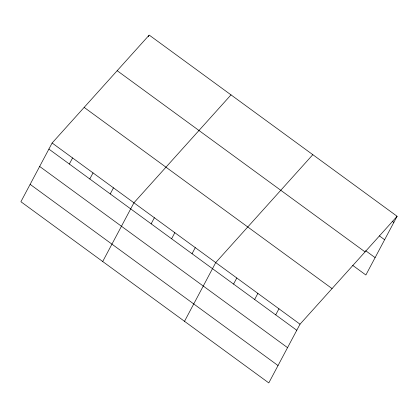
<?xml version="1.0" encoding="UTF-8"?>
<svg xmlns="http://www.w3.org/2000/svg" width="418" height="418" viewBox="0 0 418 418"><rect width="100%" height="100%" fill="white"/><g stroke="black" fill="none" stroke-linecap="round" stroke-linejoin="round"><path stroke-width="0.63" d="M52.125 143.003L20.9 201.722L268.795 382.914L300.014 324.196L397.1 216.278L149.205 35.086L52.125 143.003L300.014 324.196M69.341 164.034L72.575 157.952M148.327 36.742L148.912 35.634M89.792 178.982L93.026 172.9M110.242 193.931L113.477 187.849M102.703 261.516L133.927 202.798L231.013 94.876M151.144 223.829L154.378 217.747M171.594 238.777L174.828 232.695M192.045 253.721L195.279 247.639M184.51 321.311L215.73 262.588L312.816 154.67M233.568 284.073L236.802 277.991M254.64 299.476L257.875 293.394M275.713 314.874L278.947 308.792M397.1 216.278L365.875 274.997L352.708 265.373M392.288 221.206L393.866 222.36M379.361 235.877L384.628 239.728M365.63 250.695L375.113 257.629M117.171 70.694L365.06 251.892M84.159 107.389L332.054 288.582M48.89 149.085L296.78 330.277M39.653 166.453L287.547 347.651M30.138 184.354L278.027 365.546"/></g></svg>
